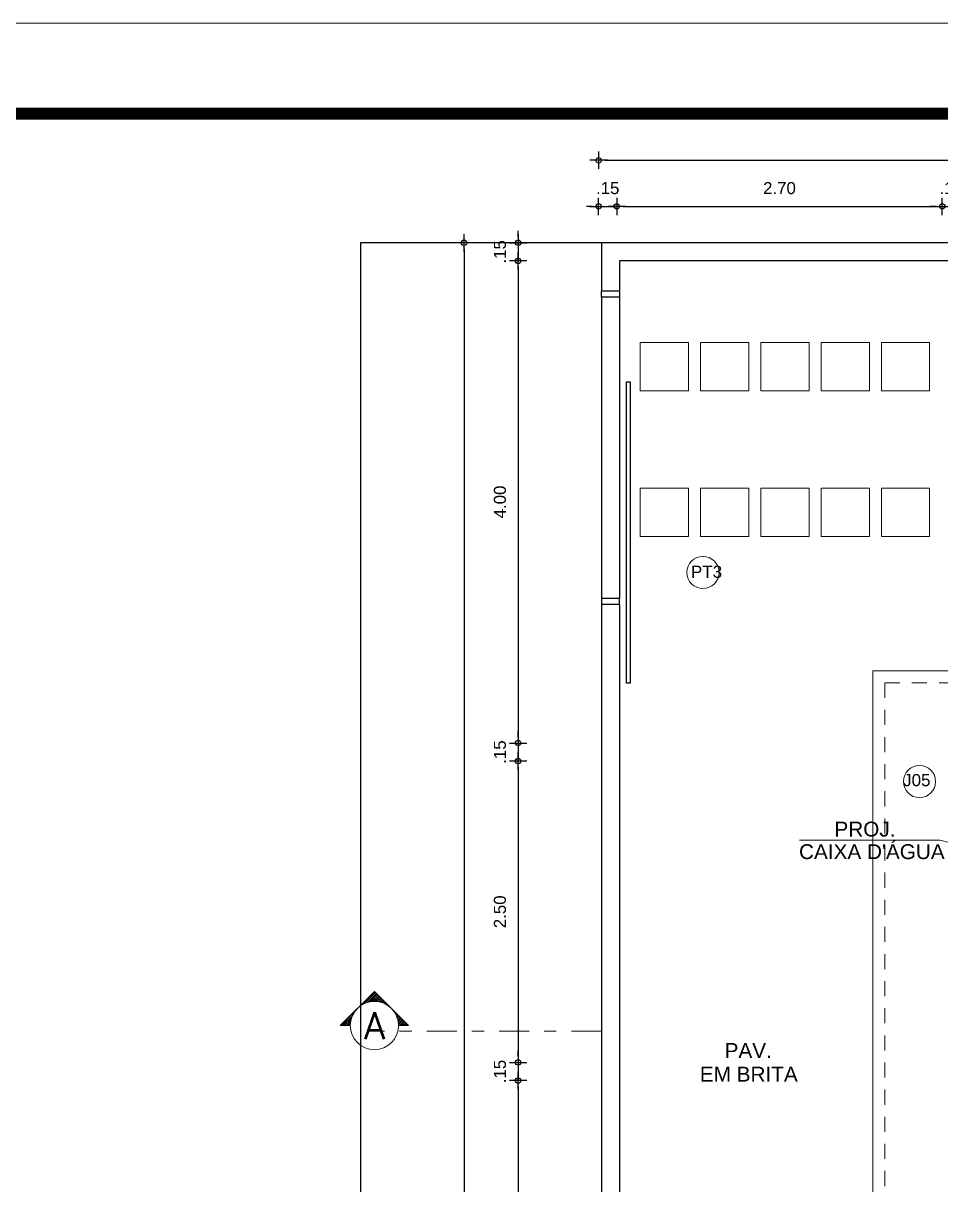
# Model space of a CAD drawing. Header units: millimetres. Extents: x 1345 to 2117, y 1214 to 1365.
# Drawn here: x 1537.32 to 1544.93, y 1286.7 to 1296.34 of the extents above; entities that cross this region are included whole.
import ezdxf
from ezdxf.enums import TextEntityAlignment as Align

# ---------------------------------------------------------------- set-up
doc = ezdxf.new("R2010")
doc.units = ezdxf.units.MM
doc.header["$LTSCALE"] = 0.5
doc.linetypes.add('DASHDOT', pattern=[1, 0.5, -0.25, 0, -0.25])
doc.linetypes.add('HIDDEN', pattern=[0.375, 0.25, -0.125])
for name, color, linetype in [('02', 2, 'Continuous'), ('08', 8, 'Continuous'), ('Cota', 8, 'Continuous'), ('DIVERSOS', 4, 'Continuous'), ('HATCH', 8, 'Continuous'), ('LINHAS PROJEÇÃO', 1, 'DASHDOT'), ('parede', 2, 'Continuous'), ('PISO', 8, 'Continuous'), ('PORTAS', 3, 'Continuous'), ('proj', 8, 'HIDDEN'), ('Símbolos_Gráficos', 1, 'Continuous'), ('TEXTO2', 3, 'Continuous')]:
    doc.layers.add(name, color=color, linetype=linetype)
doc.styles.add('r140', font='romans.shx')
doc.styles.add('SANSSERIF', font='sas_____.pfb', dxfattribs={"height": 1})
doc.styles.get("Standard").update_dxf_attribs({"font": 'arial.ttf'})
doc.dimstyles.new('ESCALA50', dxfattribs={"dimtxt": 0.1, "dimasz": 0.05, "dimexe": 0.18, "dimexo": 0.06, "dimgap": 0.1, "dimtad": 1, "dimzin": 4, "dimdsep": 46, "dimtxsty": 'Standard', "dimblk": 'BOLA', "dimcen": -0.06, "dimse1": 1, "dimse2": 1, "dimclrd": 7, "dimclrt": 7, "dimadec": 0, "dimazin": 0, "dimtfac": 1, "dimtix": 1, "dimtmove": 0, "dimatfit": 3, "dimldrblk": 'BOLA', "dimfxl": 0, "dimtolj": 1, "dimtzin": 4, "dimarcsym": 0})

# ---------------------------------------------------------------- blocks, each defined once
blk = doc.blocks.new('BOLA')
for p, q in [((-1.44, 0), (1.44, 0)), ((0, -1.44), (0, 1.44))]:
    blk.add_line(p, q)
blk.add_circle((0, 0), 0.452)
blk = doc.blocks.new('*D267')
at = {"layer": 'Cota', "color": 7, "lineweight": -2, "transparency": 16777216}
for p, q in [((1542.0459, 1294.8185), (1541.9959, 1294.8185)), ((1542.0959, 1294.8185), (1542.2459, 1294.8185)), ((1542.2959, 1294.8185), (1542.3459, 1294.8185))]:
    blk.add_line(p, q, dxfattribs=at)
at = {"layer": 'Defpoints', "color": 0, "transparency": 16777216}
for p in [(1542.2459, 1294.8185), (1542.0959, 1294.1129), (1542.2459, 1293.9629)]:
    blk.add_point(p, dxfattribs=at)
at = {"layer": 'Cota', "color": 7, "lineweight": -2, "transparency": 16777216, "xscale": 0.05, "yscale": 0.05, "zscale": 0.05}
blk.add_blockref('BOLA', (1542.0959, 1294.8185), dxfattribs=at)
at = {"layer": 'Cota', "color": 7, "lineweight": -2, "transparency": 16777216, "xscale": 0.05, "yscale": 0.05, "zscale": 0.05, "rotation": 180}
blk.add_blockref('BOLA', (1542.2459, 1294.8185), dxfattribs=at)
at = {"layer": 'Cota', "color": 7, "transparency": 16777216, "insert": (1542.1709, 1294.9696), "char_height": 0.1, "attachment_point": 5}
blk.add_mtext('\\A1;.15', dxfattribs=at)
blk = doc.blocks.new('*D268')
at = {"layer": 'Cota', "color": 7, "lineweight": -2, "transparency": 16777216}
blk.add_line((1542.2959, 1294.8185), (1544.8959, 1294.8185), dxfattribs=at)
at = {"layer": 'Defpoints', "color": 0, "transparency": 16777216}
for p in [(1544.9459, 1294.8185), (1542.2459, 1293.9629), (1544.9459, 1289.9629)]:
    blk.add_point(p, dxfattribs=at)
at = {"layer": 'Cota', "color": 7, "lineweight": -2, "transparency": 16777216, "xscale": 0.05, "yscale": 0.05, "zscale": 0.05, "rotation": 180}
blk.add_blockref('BOLA', (1542.2459, 1294.8185), dxfattribs=at)
at = {"layer": 'Cota', "color": 7, "lineweight": -2, "transparency": 16777216, "xscale": 0.05, "yscale": 0.05, "zscale": 0.05}
blk.add_blockref('BOLA', (1544.9459, 1294.8185), dxfattribs=at)
at = {"layer": 'Cota', "color": 7, "transparency": 16777216, "insert": (1543.5959, 1294.9696), "char_height": 0.1, "attachment_point": 5}
blk.add_mtext('\\A1;2.70', dxfattribs=at)
blk = doc.blocks.new('*D269')
at = {"layer": 'Cota', "color": 7, "lineweight": -2, "transparency": 16777216}
for p, q in [((1544.8959, 1294.8185), (1544.8459, 1294.8185)), ((1544.9459, 1294.8185), (1545.0959, 1294.8185)), ((1545.1459, 1294.8185), (1545.1959, 1294.8185))]:
    blk.add_line(p, q, dxfattribs=at)
at = {"layer": 'Defpoints', "color": 0, "transparency": 16777216}
for p in [(1545.0959, 1294.8185), (1544.9459, 1289.9629), (1545.0959, 1289.8129)]:
    blk.add_point(p, dxfattribs=at)
at = {"layer": 'Cota', "color": 7, "lineweight": -2, "transparency": 16777216, "xscale": 0.05, "yscale": 0.05, "zscale": 0.05}
blk.add_blockref('BOLA', (1544.9459, 1294.8185), dxfattribs=at)
at = {"layer": 'Cota', "color": 7, "lineweight": -2, "transparency": 16777216, "xscale": 0.05, "yscale": 0.05, "zscale": 0.05, "rotation": 180}
blk.add_blockref('BOLA', (1545.0959, 1294.8185), dxfattribs=at)
at = {"layer": 'Cota', "color": 7, "transparency": 16777216, "insert": (1545.0209, 1294.9696), "char_height": 0.1, "attachment_point": 5}
blk.add_mtext('\\A1;.15', dxfattribs=at)
blk = doc.blocks.new('*D276')
at = {"layer": 'Cota', "color": 7, "lineweight": -2, "transparency": 16777216}
blk.add_line((1542.1459, 1295.2008), (1551.0459, 1295.2008), dxfattribs=at)
at = {"layer": 'Defpoints', "color": 0, "transparency": 16777216}
for p in [(1551.0959, 1295.2008), (1542.0959, 1294.1129), (1551.0959, 1294.1129)]:
    blk.add_point(p, dxfattribs=at)
at = {"layer": 'Cota', "color": 7, "lineweight": -2, "transparency": 16777216, "xscale": 0.05, "yscale": 0.05, "zscale": 0.05, "rotation": 180}
blk.add_blockref('BOLA', (1542.0959, 1295.2008), dxfattribs=at)
at = {"layer": 'Cota', "color": 7, "lineweight": -2, "transparency": 16777216, "xscale": 0.05, "yscale": 0.05, "zscale": 0.05}
blk.add_blockref('BOLA', (1551.0959, 1295.2008), dxfattribs=at)
at = {"layer": 'Cota', "color": 7, "transparency": 16777216, "insert": (1546.5959, 1295.3518), "char_height": 0.1, "attachment_point": 5}
blk.add_mtext('\\A1;9.00', dxfattribs=at)
blk = doc.blocks.new('*D233')
at = {"layer": 'Cota', "color": 7, "lineweight": -2, "transparency": 16777216}
for p, q in [((1541.428, 1294.5664), (1541.428, 1294.6164)), ((1541.428, 1294.5164), (1541.428, 1294.3664)), ((1541.428, 1294.3164), (1541.428, 1294.2664))]:
    blk.add_line(p, q, dxfattribs=at)
at = {"layer": 'Defpoints', "color": 0, "transparency": 16777216}
for p in [(1542.1865, 1294.5164), (1541.428, 1294.3664), (1542.3365, 1294.3664)]:
    blk.add_point(p, dxfattribs=at)
at = {"layer": 'Cota', "color": 7, "lineweight": -2, "transparency": 16777216, "xscale": 0.05, "yscale": 0.05, "zscale": 0.05}
for p, rotation in [((1541.428, 1294.5164), 270), ((1541.428, 1294.3664), 90)]:
    blk.add_blockref('BOLA', p, dxfattribs=dict(at, rotation=rotation))
at = {"layer": 'Cota', "color": 7, "transparency": 16777216, "insert": (1541.277, 1294.4414), "char_height": 0.1, "attachment_point": 5, "rotation": 90}
blk.add_mtext('\\A1;.15', dxfattribs=at)
blk = doc.blocks.new('*D234')
at = {"layer": 'Cota', "color": 7, "lineweight": -2, "transparency": 16777216}
blk.add_line((1541.428, 1294.3164), (1541.428, 1290.4164), dxfattribs=at)
at = {"layer": 'Defpoints', "color": 0, "transparency": 16777216}
for p in [(1542.3365, 1294.3664), (1541.428, 1290.3664), (1544.6032, 1290.3664)]:
    blk.add_point(p, dxfattribs=at)
at = {"layer": 'Cota', "color": 7, "lineweight": -2, "transparency": 16777216, "xscale": 0.05, "yscale": 0.05, "zscale": 0.05}
for p, rotation in [((1541.428, 1294.3664), 90), ((1541.428, 1290.3664), 270)]:
    blk.add_blockref('BOLA', p, dxfattribs=dict(at, rotation=rotation))
at = {"layer": 'Cota', "color": 7, "transparency": 16777216, "insert": (1541.277, 1292.3664), "char_height": 0.1, "attachment_point": 5, "rotation": 90}
blk.add_mtext('\\A1;4.00', dxfattribs=at)
blk = doc.blocks.new('*D235')
at = {"layer": 'Cota', "color": 7, "lineweight": -2, "transparency": 16777216}
for p, q in [((1541.428, 1290.4164), (1541.428, 1290.4664)), ((1541.428, 1290.3664), (1541.428, 1290.2164)), ((1541.428, 1290.1664), (1541.428, 1290.1164))]:
    blk.add_line(p, q, dxfattribs=at)
at = {"layer": 'Defpoints', "color": 0, "transparency": 16777216}
for p in [(1544.6032, 1290.3664), (1541.428, 1290.2164), (1544.7532, 1290.2164)]:
    blk.add_point(p, dxfattribs=at)
at = {"layer": 'Cota', "color": 7, "lineweight": -2, "transparency": 16777216, "xscale": 0.05, "yscale": 0.05, "zscale": 0.05}
for p, rotation in [((1541.428, 1290.3664), 270), ((1541.428, 1290.2164), 90)]:
    blk.add_blockref('BOLA', p, dxfattribs=dict(at, rotation=rotation))
at = {"layer": 'Cota', "color": 7, "transparency": 16777216, "insert": (1541.277, 1290.2914), "char_height": 0.1, "attachment_point": 5, "rotation": 90}
blk.add_mtext('\\A1;.15', dxfattribs=at)
blk = doc.blocks.new('*D236')
at = {"layer": 'Cota', "color": 7, "lineweight": -2, "transparency": 16777216}
blk.add_line((1541.428, 1290.1664), (1541.428, 1287.7664), dxfattribs=at)
at = {"layer": 'Defpoints', "color": 0, "transparency": 16777216}
for p in [(1544.7532, 1290.2164), (1541.428, 1287.7164), (1544.7532, 1287.7164)]:
    blk.add_point(p, dxfattribs=at)
at = {"layer": 'Cota', "color": 7, "lineweight": -2, "transparency": 16777216, "xscale": 0.05, "yscale": 0.05, "zscale": 0.05}
for p, rotation in [((1541.428, 1290.2164), 90), ((1541.428, 1287.7164), 270)]:
    blk.add_blockref('BOLA', p, dxfattribs=dict(at, rotation=rotation))
at = {"layer": 'Cota', "color": 7, "transparency": 16777216, "insert": (1541.277, 1288.9664), "char_height": 0.1, "attachment_point": 5, "rotation": 90}
blk.add_mtext('\\A1;2.50', dxfattribs=at)
blk = doc.blocks.new('*D237')
at = {"layer": 'Cota', "color": 7, "lineweight": -2, "transparency": 16777216}
for p, q in [((1541.428, 1287.7664), (1541.428, 1287.8164)), ((1541.428, 1287.7164), (1541.428, 1287.5664)), ((1541.428, 1287.5164), (1541.428, 1287.4664))]:
    blk.add_line(p, q, dxfattribs=at)
at = {"layer": 'Defpoints', "color": 0, "transparency": 16777216}
for p in [(1544.7532, 1287.7164), (1541.428, 1287.5664), (1544.7532, 1287.5664)]:
    blk.add_point(p, dxfattribs=at)
at = {"layer": 'Cota', "color": 7, "lineweight": -2, "transparency": 16777216, "xscale": 0.05, "yscale": 0.05, "zscale": 0.05}
for p, rotation in [((1541.428, 1287.7164), 270), ((1541.428, 1287.5664), 90)]:
    blk.add_blockref('BOLA', p, dxfattribs=dict(at, rotation=rotation))
at = {"layer": 'Cota', "color": 7, "transparency": 16777216, "insert": (1541.277, 1287.6414), "char_height": 0.1, "attachment_point": 5, "rotation": 90}
blk.add_mtext('\\A1;.15', dxfattribs=at)
blk = doc.blocks.new('*D238')
at = {"layer": 'Cota', "color": 7, "lineweight": -2, "transparency": 16777216}
blk.add_line((1541.428, 1287.5164), (1541.428, 1284.0164), dxfattribs=at)
at = {"layer": 'Defpoints', "color": 0, "transparency": 16777216}
for p in [(1544.7532, 1287.5664), (1541.428, 1283.9664), (1543.6832, 1283.9664)]:
    blk.add_point(p, dxfattribs=at)
at = {"layer": 'Cota', "color": 7, "lineweight": -2, "transparency": 16777216, "xscale": 0.05, "yscale": 0.05, "zscale": 0.05}
for p, rotation in [((1541.428, 1287.5664), 90), ((1541.428, 1283.9664), 270)]:
    blk.add_blockref('BOLA', p, dxfattribs=dict(at, rotation=rotation))
at = {"layer": 'Cota', "color": 7, "transparency": 16777216, "insert": (1541.2769, 1285.7664), "char_height": 0.1, "attachment_point": 5, "rotation": 90}
blk.add_mtext('\\A1;3.60', dxfattribs=at)
blk = doc.blocks.new('*D257')
at = {"layer": 'Cota', "color": 7, "lineweight": -2, "transparency": 16777216}
blk.add_line((1540.9792, 1294.4664), (1540.9792, 1266.0141), dxfattribs=at)
at = {"layer": 'Defpoints', "color": 0, "transparency": 16777216}
for p in [(1542.1865, 1294.5164), (1540.9792, 1265.9641), (1542.1197, 1265.9641)]:
    blk.add_point(p, dxfattribs=at)
at = {"layer": 'Cota', "color": 7, "lineweight": -2, "transparency": 16777216, "xscale": 0.05, "yscale": 0.05, "zscale": 0.05}
for p, rotation in [((1540.9792, 1294.5164), 90), ((1540.9792, 1265.9641), 270)]:
    blk.add_blockref('BOLA', p, dxfattribs=dict(at, rotation=rotation))
at = {"layer": 'Cota', "color": 7, "transparency": 16777216, "insert": (1540.8281, 1280.2403), "char_height": 0.1, "attachment_point": 5, "rotation": 90}
blk.add_mtext('\\A1;28.55', dxfattribs=at)

msp = doc.modelspace()

# ---------------------------------------------------------------- hatches: boundary and pattern name
at = {"layer": 'HATCH', "lineweight": 18}
h = msp.add_hatch(dxfattribs=at)
h.set_pattern_fill('ANSI31', color=256, scale=0.0032, angle=360, style=0)
h.set_pattern_definition([(45, (1539.952472, 1288.305968), (-0.0071842, 0.0071842), [])])
h.paths.add_polyline_path([(1540.3769, 1288.1645), (1540.2355, 1288.306), (1540.094, 1288.1645, -0.414214)])
h.paths.add_polyline_path([(1540.5184, 1288.023), (1540.3769, 1288.1645, -0.198912), (1540.4356, 1288.023)])
h.paths.add_polyline_path([(1540.094, 1288.1645), (1539.9525, 1288.023), (1540.0354, 1288.023, -0.198912)])

# ---------------------------------------------------------------- linework, layer by layer
for p, q in [((1542.1197, 1294.0664), (1542.1197, 1291.5664)), ((1542.2697, 1294.0664), (1542.2697, 1291.5664))]:
    msp.add_line(p, q)
at = {"layer": '02', "lineweight": 18}
msp.add_lwpolyline([(1523.0137, 1251.788), (1584.2137, 1251.788), (1584.2137, 1296.338), (1523.0137, 1296.338)], close=True, dxfattribs=at)
at = {"layer": '02', "lineweight": 18, "const_width": 0.1}
msp.add_lwpolyline([(1523.7637, 1252.538), (1583.4637, 1252.538), (1583.4637, 1295.588), (1523.7637, 1295.588)], close=True, dxfattribs=at)
at = {"layer": '02', "lineweight": 18}
msp.add_lwpolyline([(1553.6137, 1252.538), (1553.6137, 1295.588), (1536.9993, 1295.6162), (1536.9993, 1261.7994)], dxfattribs=at)
at = {"layer": '08', "lineweight": 15}
for points in [[(1542.4415, 1293.6884), (1542.8415, 1293.6884), (1542.8415, 1293.2884), (1542.4415, 1293.2884)], [(1542.9415, 1293.6884), (1543.3415, 1293.6884), (1543.3415, 1293.2884), (1542.9415, 1293.2884)], [(1543.4415, 1293.6884), (1543.8415, 1293.6884), (1543.8415, 1293.2884), (1543.4415, 1293.2884)], [(1543.9415, 1293.6884), (1544.3415, 1293.6884), (1544.3415, 1293.2884), (1543.9415, 1293.2884)], [(1544.4415, 1293.6884), (1544.8415, 1293.6884), (1544.8415, 1293.2884), (1544.4415, 1293.2884)], [(1542.4415, 1292.0808), (1542.8415, 1292.0808), (1542.8415, 1292.4808), (1542.4415, 1292.4808)], [(1542.9415, 1292.0808), (1543.3415, 1292.0808), (1543.3415, 1292.4808), (1542.9415, 1292.4808)], [(1543.4415, 1292.0808), (1543.8415, 1292.0808), (1543.8415, 1292.4808), (1543.4415, 1292.4808)], [(1543.9415, 1292.0808), (1544.3415, 1292.0808), (1544.3415, 1292.4808), (1543.9415, 1292.4808)], [(1544.4415, 1292.0808), (1544.8415, 1292.0808), (1544.8415, 1292.4808), (1544.4415, 1292.4808)]]:
    msp.add_lwpolyline(points, close=True, dxfattribs=at)
at = {"layer": 'LINHAS PROJEÇÃO', "lineweight": 18}
msp.add_line((1542.1197, 1287.9762), (1540.2899, 1287.9762), dxfattribs=at)
at = {"layer": 'parede', "lineweight": 30}
for p, q in [((1551.1197, 1294.5164), (1540.1197, 1294.5164)), ((1542.1197, 1294.5164), (1542.1197, 1294.1164)), ((1550.9697, 1294.3664), (1542.2697, 1294.3664)), ((1542.2697, 1294.3664), (1542.2697, 1294.1164)), ((1540.1197, 1291.5164), (1540.1197, 1258.8896)), ((1542.1197, 1291.5164), (1542.1197, 1265.9641)), ((1542.2697, 1291.5164), (1542.2697, 1266.4743))]:
    msp.add_line(p, q, dxfattribs=at)
at = {"layer": 'parede', "color": 8, "lineweight": 30}
for p, q in [((1540.1197, 1294.5164), (1540.1197, 1258.8896)), ((1542.1197, 1291.5164), (1542.1197, 1261.517))]:
    msp.add_line(p, q, dxfattribs=at)
at = {"layer": 'parede'}
for p, q in [((1542.2697, 1294.1164), (1542.1197, 1294.1164)), ((1542.2697, 1291.5164), (1542.1197, 1291.5164))]:
    msp.add_line(p, q, dxfattribs=at)
at = {"layer": 'PISO', "lineweight": 15}
for q in [(1550.9697, 1290.9664), (1544.3697, 1284.5664)]:
    msp.add_line((1544.3697, 1290.9664), q, dxfattribs=at)
at = {"layer": 'PISO', "linetype": 'HIDDEN', "lineweight": 15}
for q in [(1544.4697, 1284.4664), (1550.9697, 1290.8664)]:
    msp.add_line((1544.4697, 1290.8664), q, dxfattribs=at)
at = {"layer": 'PISO', "lineweight": 15}
for centre in [(1542.9613, 1291.7818), (1544.7582, 1290.0471)]:
    msp.add_circle(centre, 0.1333, dxfattribs=at)
at = {"layer": 'PORTAS'}
for points in [[(1542.2697, 1294.1164), (1542.2697, 1294.0664), (1542.1197, 1294.0664), (1542.1197, 1294.1164)], [(1542.2697, 1291.5164), (1542.2697, 1291.5664), (1542.1197, 1291.5664), (1542.1197, 1291.5164)]]:
    msp.add_lwpolyline(points, dxfattribs=at)
msp.add_lwpolyline([(1542.3567, 1293.3637), (1542.3567, 1290.8637), (1542.3267, 1290.8637), (1542.3267, 1293.3637)], close=True, dxfattribs=at)
at = {"layer": 'proj', "linetype": 'ByBlock', "lineweight": 15}
for p, q in [((1543.7628, 1289.5617), (1544.9267, 1289.5617)), ((1544.9267, 1289.5617), (1545.5461, 1289.4017))]:
    msp.add_line(p, q, dxfattribs=at)
at = {"layer": 'Símbolos_Gráficos', "color": 3, "lineweight": 18}
for p, q in [((1539.9525, 1288.023), (1540.2355, 1288.306)), ((1540.5184, 1288.023), (1540.2355, 1288.306)), ((1540.0354, 1288.023), (1539.9525, 1288.023)), ((1540.4366, 1288.023), (1540.5194, 1288.023))]:
    msp.add_line(p, q, dxfattribs=at)
msp.add_circle((1540.2355, 1288.023), 0.2001, dxfattribs=at)

# ---------------------------------------------------------------- texts
at = {"layer": 'DIVERSOS', "lineweight": 15, "char_height": 0.10106, "width": 0.373078, "attachment_point": 1}
for s, insert in [('{\\C3;PT3}', (1542.8614, 1291.8379)), ('{\\C3;J05}', (1544.6216, 1290.1093))]:
    msp.add_mtext(s, dxfattribs=dict(at, insert=insert))
at = {"layer": 'LINHAS PROJEÇÃO', "lineweight": 18, "style": 'r140'}
msp.add_text('A', height=0.224, dxfattribs=at).set_placement((1540.2355, 1288.023), align=Align.MIDDLE)
at = {"layer": 'TEXTO2', "lineweight": 15, "style": 'SANSSERIF'}
for s, p in [('PROJ.', (1544.052, 1289.591)), ("CAIXA D'ÁGUA", (1543.7582, 1289.4039)), ('PAV.', (1543.1408, 1287.7543)), ('EM BRITA', (1542.9354, 1287.5579))]:
    msp.add_text(s, height=0.12312, dxfattribs=at).set_placement(p)

# ---------------------------------------------------------------- dimensions: what is measured, and where the dimension line sits
at = {"layer": 'Cota'}
for base, p1, p2, override, picture, middle in [((1551.0959, 1295.2008), (1542.0959, 1294.1129), (1551.0959, 1294.1129), {"dimfxl": 0.18}, '*D276', (1546.5959, 1295.3518)), ((1542.2459, 1294.8185), (1542.0959, 1294.1129), (1542.2459, 1293.9629), {"dimfxl": 0.18}, '*D267', (1542.1709, 1294.9696)), ((1544.9459, 1294.8185), (1542.2459, 1293.9629), (1544.9459, 1289.9629), {"dimtmove": 1, "dimfxl": 0.18}, '*D268', (1543.5959, 1294.9696)), ((1545.0959, 1294.8185), (1544.9459, 1289.9629), (1545.0959, 1289.8129), {"dimtmove": 1, "dimfxl": 0.18}, '*D269', (1545.0209, 1294.9696))]:
    dim = msp.add_linear_dim(base=base, p1=p1, p2=p2, dimstyle='ESCALA50', override=override, dxfattribs=at)
    dim.commit()
    dim.dimension.update_dxf_attribs({"geometry": picture, "text_midpoint": middle})
for base, p1, p2, override, picture, middle in [((1541.428, 1294.3664), (1542.1865, 1294.5164), (1542.3365, 1294.3664), {"dimfxl": 0.18}, '*D233', (1541.277, 1294.4414)), ((1540.9792, 1265.9641), (1542.1865, 1294.5164), (1542.1197, 1265.9641), {"dimtmove": 1, "dimfxl": 0.18}, '*D257', (1540.8281, 1280.2403)), ((1541.428, 1290.3664), (1542.3365, 1294.3664), (1544.6032, 1290.3664), {"dimtmove": 1, "dimfxl": 0.18}, '*D234', (1541.277, 1292.3664)), ((1541.428, 1290.2164), (1544.6032, 1290.3664), (1544.7532, 1290.2164), {"dimtmove": 1, "dimfxl": 0.18}, '*D235', (1541.277, 1290.2914)), ((1541.428, 1287.7164), (1544.7532, 1290.2164), (1544.7532, 1287.7164), {"dimtmove": 1, "dimfxl": 0.18}, '*D236', (1541.277, 1288.9664)), ((1541.428, 1287.5664), (1544.7532, 1287.7164), (1544.7532, 1287.5664), {"dimtmove": 1, "dimfxl": 0.18}, '*D237', (1541.277, 1287.6414)), ((1541.428, 1283.9664), (1544.7532, 1287.5664), (1543.6832, 1283.9664), {"dimtmove": 1, "dimfxl": 0.18}, '*D238', (1541.2769, 1285.7664))]:
    dim = msp.add_linear_dim(base=base, p1=p1, p2=p2, angle=90, dimstyle='ESCALA50', override=override, dxfattribs=at)
    dim.commit()
    dim.dimension.update_dxf_attribs({"geometry": picture, "text_midpoint": middle})

doc.saveas('drawing.dxf')
